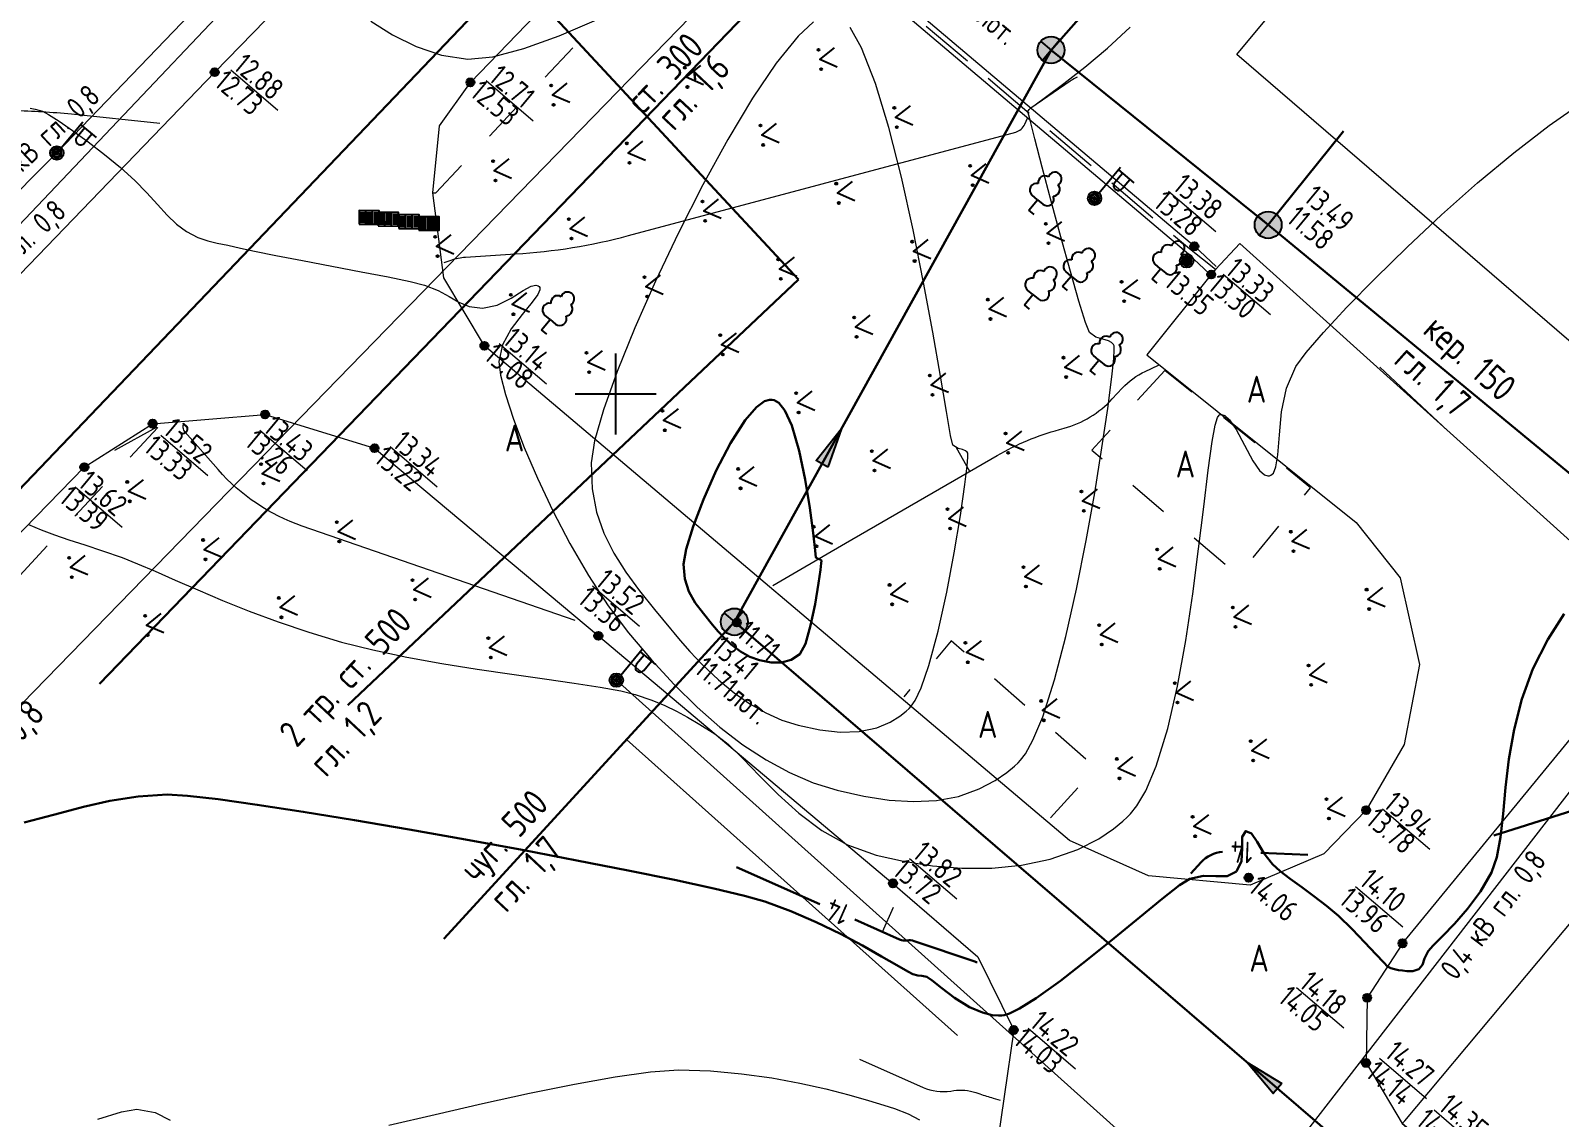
# Model space of a CAD drawing. Header units: metres. Extents: x -149473 to 83396, y -14167 to 104709.
# Drawn here: x -4741.9 to -4713.57, y 42780.32 to 42800.46 of the extents above; entities that cross this region are included whole.
import ezdxf
from ezdxf.enums import TextEntityAlignment as Align

# ---------------------------------------------------------------- set-up
doc = ezdxf.new("R2010")
doc.units = ezdxf.units.M
doc.linetypes.add('g5_01_5x1_5', pattern=[1.5, 0.75, -0.75])
doc.linetypes.add('g5_02x1', pattern=[1.5, 1, -0.5])
for name, color, linetype, transparency in [('02_Сетка', 7, 'Continuous', 0.6), ('03_Здания и строения', 7, 'Continuous', 0.6), ('06_Инженерно-технические сооружения', 7, 'Continuous', 0.6), ('07_Объекты электропередачи', 7, 'Continuous', 0.6), ('10_Границы покрытий и угодий', 7, 'Continuous', 0.6), ('11_Гидрография', 7, 'Continuous', 0.6), ('13_Растительность', 7, 'Continuous', 0.6), ('19_Горизонтали', 7, 'Continuous', 0.6), ('30_Канализация', 7, 'Continuous', 0.6), ('31_Водопровод', 7, 'Continuous', 0.6), ('32_Теплосеть', 7, 'Continuous', 0.6), ('35_Телефон', 7, 'Continuous', 0.6), ('37_Кабель низкого напряжения', 7, 'Continuous', 0.6), ('38_Кабели высокого напряжения', 7, 'Continuous', 0.6), ('44_Крышки колодцев', 7, 'Continuous', 0.6), ('61_Отметки высоты поверхности', 7, 'Continuous', 0.6)]:
    doc.layers.add(name, color=color, linetype=linetype, transparency=transparency)
doc.layers.add('Viewport2ForCustomObjects_0', color=7, linetype='Continuous')
doc.layers.add('Сети_Горизонтали.Вспомогательные', color=1, linetype='Continuous', lineweight=9)
doc.layers.add('Сети_Горизонтали.Основные', color=1, linetype='Continuous', lineweight=30)
doc.styles.add('LIKE11', font='GOST_0.TTF')
doc.styles.add('LIKE17', font='GOST_0.TTF')
doc.styles.add('LIKE32', font='GOST_0.TTF')
doc.styles.add('Line_GUGK', font='GOST_0.TTF')
doc.styles.add('pragmai.shx', font='GOST_0.TTF')
doc.linetypes.add('g5_119_1', pattern='A,4,-1,[31,GUGK_2005.shx,S=0.1,R=0,X=0,Y=0],0.35,[31,GUGK_2005.shx,S=0.08,R=0,X=0,Y=0],3.3,[31,GUGK_2005.shx,S=0.08,R=180,X=0,Y=0],0.35,[31,GUGK_2005.shx,S=0.1,R=180,X=0,Y=0],-1', length=10)
doc.linetypes.add('g5_119_3', pattern='A,4,-1,[31,GUGK_2005.shx,S=0.1,R=0,X=0,Y=0],4,[31,GUGK_2005.shx,S=0.1,R=180,X=0,Y=0],-1', length=10)
doc.linetypes.add('g5_122_k', pattern='A,1,-1,1.5,-0.4,["К",Line_GUGK,S=1,R=0,X=0,Y=-0.5],-1.5,1.5,-1,4,-1,4,-1,3', length=20.9)
doc.linetypes.add('g5_122_kl', pattern='A,1,-1,1.5,-0.4,["Кл",Line_GUGK,S=1,R=0,X=0,Y=-0.5],-2.4,1.5,-1,4,-1,4,-1,3', length=21.8)
doc.linetypes.add('g5_122_t', pattern='A,1,-1,1.5,-0.4,["Т",Line_GUGK,S=1,R=0,X=0,Y=-0.5],-1.5,1.5,-1,4,-1,4,-1,3', length=20.9)
doc.linetypes.add('g5_122_v', pattern='A,1,-1,1.5,-0.4,["В",Line_GUGK,S=1,R=0,X=0,Y=-0.5],-1.5,1.5,-1,4,-1,4,-1,3', length=20.9)
doc.linetypes.add('g5_133_t', pattern='A,2,[27,GUGK_2005.shx,S=0.4,R=0,X=0,Y=0],2,-1,2,[27,GUGK_2005.shx,S=0.4,R=0,X=0,Y=0],2,-1,2,[27,GUGK_2005.shx,S=0.4,R=0,X=0,Y=0],2,-0.1,["V",Line_GUGK,S=1,R=0,X=0,Y=-0.5],-1', length=15.1)
doc.linetypes.add('g5_386_1', pattern='A,0,-0.75,[39,GUGK_2005.shx,S=0.5,R=0,X=0.55,Y=0],-0.75', length=1.5)

# ---------------------------------------------------------------- blocks, each defined once
blk = doc.blocks.new('g5_416')
at = {"color": 0}
blk.add_lwpolyline([(0.362, 0.6), (0, 0), (-0.362, 0.6)], dxfattribs=at)
for centre in [(-0.362, 0), (0.362, 0)]:
    blk.add_circle(centre, 0.0375, dxfattribs=at)
blk = doc.blocks.new('g5_330')
blk.add_hatch(color=0).paths.add_polyline_path([(0.15, 0, 1), (-0.15, 0, 1)])
at = {"color": 0}
blk.add_circle((0, 0), 0.15, dxfattribs=at)
blk = doc.blocks.new('g5_117kb')
h = blk.add_hatch(color=255)
h.paths.add_polyline_path([(0.037, 0.037), (0.461, 0.037, 0.367426), (0.037, 0.461)])
h.paths.add_polyline_path([(-0.038, 0.461, 0.367426), (-0.461, 0.037), (-0.038, 0.037)])
h.paths.add_polyline_path([(-0.038, -0.038), (-0.461, -0.038, 0.367426), (-0.038, -0.461)])
h.paths.add_polyline_path([(0.037, -0.461, 0.367426), (0.461, -0.038), (0.037, -0.038)])
at = {"color": 0}
for points in [[(-0.5, 0), (0.5, 0)], [(0, 0.5), (0, -0.5)]]:
    blk.add_lwpolyline(points, dxfattribs=at)
blk.add_circle((0, 0), 0.5, dxfattribs=at)
blk = doc.blocks.new('g5_128a')
h = blk.add_hatch(color=255)
h.paths.add_polyline_path([(-0.1625, 0.2125), (-0.3375, 0.2125), (-0.3375, -0.2125), (-0.1625, -0.2125)])
h.paths.add_polyline_path([(0.0875, 0.2125), (-0.0875, 0.2125), (-0.0875, -0.2125), (0.0875, -0.2125)])
h.paths.add_polyline_path([(0.3375, 0.2125), (0.1625, 0.2125), (0.1625, -0.2125), (0.3375, -0.2125)])
at = {"color": 0}
blk.add_lwpolyline([(-0.375, -0.25), (0.375, -0.25), (0.375, 0.25), (-0.375, 0.25)], close=True, dxfattribs=at)
for points in [[(-0.125, -0.25), (-0.125, 0.25)], [(0.125, -0.25), (0.125, 0.25)]]:
    blk.add_lwpolyline(points, dxfattribs=at)
blk = doc.blocks.new('g5_110_1c')
h = blk.add_hatch(color=255)
edge = h.paths.add_edge_path()
edge.add_arc((0, 0), 0.212, 0, 360)
edge = h.paths.add_edge_path(flags=16)
edge.add_arc((0, 0), 0.0975, 0, 360)
h = blk.add_hatch(color=0)
edge = h.paths.add_edge_path()
edge.add_arc((0, 0), 0.06, 0, 360)
at = {"color": 0}
for p, q in [((0, 0.25), (0, 1.5)), ((0, 1.375), (0.75, 1.375))]:
    blk.add_line(p, q, dxfattribs=at)
blk.add_lwpolyline([(0.2, 1.375), (0.2, 0.932, 1.040016), (0.55, 0.932), (0.55, 1.375)], format="xyb", dxfattribs=at)
for radius in [0.25, 0.06]:
    blk.add_circle((0, 0), radius, dxfattribs=at)
blk = doc.blocks.new('g5_122_3')
blk.add_hatch(color=0).paths.add_polyline_path([(0, -0.25), (0, 0.25), (1.5, 0)])
at = {"color": 0}
blk.add_lwpolyline([(0, -0.25), (0, 0.25), (1.5, 0), (0, -0.25)], dxfattribs=at)
blk = doc.blocks.new('g5_367_1')
at = {"color": 0}
for points in [[(0, 0.497), (-0.257, 0.497)], [(0, 0.497), (0.257, 0.497)], [(0, 0), (0, 0.497)], [(0.25, 0), (0, 0)]]:
    blk.add_lwpolyline(points, dxfattribs=at)
for centre, start, end in [((0, 1.5), 90, 202.242), ((0, 1.5), 337.758, 90), ((-0.197, 1.158), 97.9406, 227.8197), ((0.197, 1.158), 312.1803, 82.0594), ((-0.257, 0.747), 115.6346, 270), ((0.257, 0.747), 270, 64.3654)]:
    blk.add_arc(centre, 0.25, start, end, dxfattribs=at)
blk = doc.blocks.new('g5_106_1a')
h = blk.add_hatch(color=255)
edge = h.paths.add_edge_path()
edge.add_arc((0, 0), 0.212, 0, 360)
at = {"color": 0}
blk.add_circle((0, 0), 0.25, dxfattribs=at)
blk = doc.blocks.new('g_scratch')
at = {"color": 0, "linetype": 'ByBlock', "lineweight": 15}
blk.add_line((0, 0), (1, 0), dxfattribs=at)
blk = doc.blocks.new('g5_012')
at = {"color": 92}
for points in [[(0, -1.5), (0, 1.5)], [(-1.5, 0), (1.5, 0)]]:
    blk.add_lwpolyline(points, dxfattribs=at)
blk = doc.blocks.new('CustomObjectsInViewport2_0')
at = {"layer": 'Сети_Горизонтали.Вспомогательные', "color": 42, "flags": 128}
for points, elevation in [([(2632.947, 1970.071), (2633.752, 1969.57), (2634.629, 1969.138), (2635.565, 1968.822), (2636.545, 1968.669), (2637.476, 1968.754), (2638.626, 1969.06), (2639.929, 1969.535), (2641.317, 1970.127)], 12.5), ([(2620.332, 1966.848), (2620.518, 1966.82), (2620.781, 1966.736), (2621.013, 1966.615), (2621.4, 1966.368), (2621.901, 1966.023), (2622.474, 1965.604), (2623.08, 1965.141), (2623.677, 1964.657), (2624.206, 1964.178), (2624.653, 1963.715), (2625.043, 1963.282), (2625.402, 1962.891), (2625.754, 1962.554), (2626.125, 1962.286), (2626.546, 1962.066), (2626.907, 1961.934), (2627.258, 1961.85), (2627.648, 1961.773), (2628.127, 1961.665), (2628.639, 1961.552), (2629.435, 1961.395), (2630.423, 1961.207), (2631.508, 1961.003), (2632.596, 1960.795), (2633.594, 1960.599), (2634.409, 1960.428), (2634.945, 1960.296), (2635.453, 1960.097), (2635.852, 1959.874), (2636.211, 1959.665), (2636.599, 1959.51), (2637.086, 1959.447), (2637.636, 1959.557), (2638.149, 1959.815), (2638.598, 1960.097), (2638.892, 1960.258), (2639.065, 1960.3), (2639.154, 1960.275), (2639.19, 1960.244), (2639.211, 1960.21), (2639.215, 1960.124), (2639.143, 1959.954), (2638.931, 1959.662), (2638.556, 1959.205), (2638.156, 1958.671), (2637.834, 1958.083), (2637.693, 1957.465), (2637.752, 1956.964), (2637.937, 1956.239), (2638.236, 1955.331), (2638.637, 1954.284), (2639.129, 1953.138), (2639.697, 1951.936), (2640.331, 1950.72), (2641.017, 1949.532), (2641.745, 1948.415), (2642.5, 1947.409), (2643.348, 1946.41), (2644.195, 1945.494), (2645.041, 1944.663), (2645.888, 1943.92), (2646.74, 1943.266), (2647.599, 1942.703), (2648.465, 1942.233), (2649.343, 1941.859), (2650.233, 1941.583), (2651.219, 1941.361), (2652.159, 1941.216), (2653.056, 1941.158), (2653.91, 1941.199), (2654.724, 1941.352), (2655.499, 1941.628), (2656.092, 1941.945), (2656.522, 1942.243), (2656.801, 1942.472), (2656.939, 1942.596), (2657.03, 1942.69), (2657.213, 1942.934), (2657.486, 1943.43), (2657.847, 1944.304), (2658.286, 1945.677), (2658.705, 1947.279), (2659.098, 1949.026), (2659.457, 1950.83), (2659.774, 1952.606), (2660.044, 1954.268), (2660.257, 1955.729), (2660.408, 1956.903), (2660.479, 1957.578), (2660.5, 1957.901), (2660.498, 1958.018), (2660.492, 1958.046), (2660.467, 1958.092), (2660.403, 1958.166), (2660.28, 1958.238), (2660.081, 1958.295), (2659.816, 1958.372), (2659.584, 1958.542), (2659.436, 1958.909), (2659.189, 1959.705), (2658.874, 1960.805), (2658.522, 1962.083), (2658.165, 1963.412), (2657.833, 1964.667), (2657.558, 1965.723), (2657.371, 1966.453), (2657.303, 1966.731), (2657.347, 1966.799), (2657.406, 1966.863), (2657.572, 1966.982), (2658.004, 1967.293), (2658.637, 1967.767), (2659.405, 1968.373), (2660.245, 1969.081), (2661.091, 1969.859)], 13), ([(2620.266, 1951.431), (2620.731, 1951.225), (2621.227, 1951.04), (2621.766, 1950.861), (2622.358, 1950.671), (2623.012, 1950.456), (2623.74, 1950.198), (2624.301, 1949.975), (2624.957, 1949.694), (2625.704, 1949.365), (2626.538, 1949.001), (2627.455, 1948.614), (2628.45, 1948.216), (2629.519, 1947.818), (2630.657, 1947.433), (2631.86, 1947.072), (2633.028, 1946.779), (2634.283, 1946.516), (2635.586, 1946.281), (2636.898, 1946.07), (2638.179, 1945.879), (2639.39, 1945.707), (2640.492, 1945.548), (2641.445, 1945.4), (2642.211, 1945.26), (2642.75, 1945.124), (2643.359, 1944.913), (2643.851, 1944.717), (2644.277, 1944.516), (2644.691, 1944.288), (2645.149, 1944.014), (2645.702, 1943.674), (2646.193, 1943.293), (2646.741, 1942.755), (2647.354, 1942.114), (2648.04, 1941.42), (2648.807, 1940.728), (2649.664, 1940.087), (2650.617, 1939.552), (2651.674, 1939.175), (2652.693, 1938.949), (2653.76, 1938.784), (2654.855, 1938.694), (2655.96, 1938.695), (2657.057, 1938.801), (2658.126, 1939.027), (2659.149, 1939.389), (2659.922, 1939.786), (2660.468, 1940.152), (2660.815, 1940.43), (2660.982, 1940.58), (2661.104, 1940.703), (2661.339, 1940.999), (2661.665, 1941.553), (2662.057, 1942.474), (2662.482, 1943.862), (2662.843, 1945.44), (2663.149, 1947.129), (2663.407, 1948.852), (2663.625, 1950.529), (2663.813, 1952.083), (2663.977, 1953.436), (2664.127, 1954.508), (2664.241, 1955.112), (2664.327, 1955.391), (2664.384, 1955.484), (2664.414, 1955.501), (2664.473, 1955.506), (2664.593, 1955.467), (2664.775, 1955.304), (2665.02, 1954.943), (2665.33, 1954.366), (2665.64, 1953.788), (2665.887, 1953.426), (2666.069, 1953.263), (2666.19, 1953.224), (2666.249, 1953.228), (2666.305, 1953.249), (2666.397, 1953.334), (2666.491, 1953.558), (2666.563, 1954.006), (2666.617, 1954.745), (2666.698, 1955.597), (2666.878, 1956.474), (2667.23, 1957.287), (2667.608, 1957.797), (2668.252, 1958.544), (2669.119, 1959.477), (2670.167, 1960.547), (2671.352, 1961.705), (2672.631, 1962.9), (2673.963, 1964.082), (2675.304, 1965.203), (2676.611, 1966.212), (2677.842, 1967.059)], 13.5), ([(2649.36, 1970.057), (2648.785, 1969.521), (2647.977, 1968.522), (2647.1, 1967.223), (2646.184, 1965.695), (2645.259, 1964.009), (2644.356, 1962.235), (2643.506, 1960.445), (2642.739, 1958.708), (2642.086, 1957.096), (2641.577, 1955.679), (2641.243, 1954.528), (2641.115, 1953.713), (2641.157, 1952.754), (2641.32, 1951.89), (2641.591, 1951.1), (2641.955, 1950.364), (2642.399, 1949.662), (2642.906, 1948.974), (2643.464, 1948.279), (2644.058, 1947.557), (2644.058, 1947.557), (2644.179, 1947.41), (2644.419, 1947.126), (2644.777, 1946.721), (2645.248, 1946.224), (2645.832, 1945.669), (2646.413, 1945.189), (2646.996, 1944.781), (2647.584, 1944.446), (2648.181, 1944.183), (2648.791, 1943.991), (2649.589, 1943.82), (2650.339, 1943.736), (2651.042, 1943.756), (2651.701, 1943.897), (2652.198, 1944.109), (2652.554, 1944.331), (2652.783, 1944.511), (2652.896, 1944.611), (2652.971, 1944.691), (2653.12, 1944.91), (2653.342, 1945.372), (2653.632, 1946.199), (2653.977, 1947.478), (2654.293, 1948.914), (2654.57, 1950.381), (2654.796, 1951.756), (2654.962, 1952.912), (2655.045, 1953.595), (2655.073, 1953.925), (2655.075, 1954.043), (2655.071, 1954.068), (2655.05, 1954.105), (2654.993, 1954.159), (2654.882, 1954.205), (2654.71, 1954.248), (2654.515, 1954.372), (2654.435, 1954.724), (2654.28, 1955.608), (2654.057, 1956.918), (2653.772, 1958.548), (2653.432, 1960.391), (2653.044, 1962.341), (2652.613, 1964.291), (2652.148, 1966.137), (2651.654, 1967.77), (2651.138, 1969.086), (2650.714, 1969.838)], 12.5), ([(2622.832, 1929.387), (2623.712, 1929.668), (2624.278, 1929.763), (2624.966, 1929.643), (2625.516, 1929.362)], 14.5), ([(2633.614, 1929.169), (2635.335, 1929.566), (2637.096, 1929.968), (2638.836, 1930.351), (2640.494, 1930.691), (2642.007, 1930.965), (2643.316, 1931.148), (2644.357, 1931.218), (2645.537, 1931.183), (2646.693, 1931.078), (2647.806, 1930.921), (2648.853, 1930.727), (2649.814, 1930.512), (2650.666, 1930.295), (2651.389, 1930.09), (2651.962, 1929.915), (2652.362, 1929.785), (2652.864, 1929.587), (2653.283, 1929.37)], 14.5)]:
    blk.add_lwpolyline(points, dxfattribs=dict(at, elevation=elevation))
at = {"layer": 'Сети_Горизонтали.Основные', "color": 40, "elevation": 14, "flags": 128}
blk.add_lwpolyline([(2620.113, 1940.388), (2620.68, 1940.529), (2621.423, 1940.737), (2622.304, 1940.97), (2623.286, 1941.188), (2624.333, 1941.351), (2625.407, 1941.418), (2626.158, 1941.374), (2627.291, 1941.246), (2628.742, 1941.045), (2630.45, 1940.783), (2632.348, 1940.473), (2634.375, 1940.126), (2636.466, 1939.754), (2638.557, 1939.369), (2640.586, 1938.983), (2642.488, 1938.608), (2644.2, 1938.256), (2645.657, 1937.938), (2646.797, 1937.667), (2647.556, 1937.455), (2648.515, 1937.102), (2649.458, 1936.691), (2650.354, 1936.254), (2651.172, 1935.822), (2651.88, 1935.425), (2652.448, 1935.096), (2652.845, 1934.864), (2653.039, 1934.762), (2653.222, 1934.721), (2653.374, 1934.708), (2653.557, 1934.667), (2653.757, 1934.528), (2654.112, 1934.242), (2654.584, 1933.888), (2655.137, 1933.549), (2655.611, 1933.341), (2655.972, 1933.25), (2656.211, 1933.23), (2656.33, 1933.233), (2656.414, 1933.246), (2656.615, 1933.31), (2656.99, 1933.494), (2657.604, 1933.877), (2658.505, 1934.524), (2659.492, 1935.291), (2660.495, 1936.102), (2661.446, 1936.883), (2662.276, 1937.56), (2662.918, 1938.058), (2663.301, 1938.304), (2663.806, 1938.411), (2664.268, 1938.397), (2664.679, 1938.402), (2665.025, 1938.565), (2665.211, 1938.952), (2665.237, 1939.433), (2665.244, 1939.856), (2665.371, 1940.068), (2665.587, 1939.975), (2665.797, 1939.666), (2666.04, 1939.252), (2666.358, 1938.845), (2666.651, 1938.587), (2667.021, 1938.301), (2667.444, 1937.99), (2667.898, 1937.655), (2668.359, 1937.298), (2668.804, 1936.921), (2669.314, 1936.435), (2669.79, 1935.944), (2670.191, 1935.51), (2670.482, 1935.192), (2670.622, 1935.05), (2670.749, 1934.988), (2670.887, 1934.949), (2671.028, 1934.916), (2671.178, 1934.9), (2671.342, 1934.881), (2671.563, 1934.875), (2671.78, 1934.945), (2671.916, 1935.115), (2671.999, 1935.349), (2672.128, 1935.621), (2672.316, 1935.833), (2672.66, 1936.177), (2673.104, 1936.636), (2673.593, 1937.192), (2674.071, 1937.829), (2674.482, 1938.529), (2674.678, 1939.103), (2674.809, 1939.837), (2674.905, 1940.705), (2675.001, 1941.678), (2675.126, 1942.729), (2675.314, 1943.831), (2675.596, 1944.957), (2676.004, 1946.078), (2676.57, 1947.169), (2677.172, 1948.111)], dxfattribs=at)
at = {"layer": 'Сети_Горизонтали.Основные', "color": 40, "elevation": 12, "flags": 128}
blk.add_lwpolyline([(2645.616, 1947.706), (2645.686, 1947.62), (2645.827, 1947.458), (2646.034, 1947.235), (2646.308, 1946.977), (2646.649, 1946.717), (2646.994, 1946.524), (2647.349, 1946.4), (2647.781, 1946.317), (2648.174, 1946.314), (2648.53, 1946.41), (2648.853, 1946.627), (2649.056, 1947.011), (2649.247, 1947.682), (2649.414, 1948.481), (2649.544, 1949.254), (2649.615, 1949.747), (2649.644, 1949.991), (2649.65, 1950.076), (2649.649, 1950.091), (2649.639, 1950.105), (2649.603, 1950.128), (2649.529, 1950.155), (2649.446, 1950.202), (2649.412, 1950.463), (2649.337, 1951.119), (2649.218, 1952.041), (2649.05, 1953.097), (2648.83, 1954.157), (2648.554, 1955.089), (2648.29, 1955.656), (2648.065, 1955.932), (2647.902, 1956.03), (2647.817, 1956.05), (2647.728, 1956.05), (2647.542, 1955.993), (2647.243, 1955.779), (2646.819, 1955.292), (2646.277, 1954.441), (2645.752, 1953.425), (2645.28, 1952.356), (2644.897, 1951.347), (2644.638, 1950.511), (2644.538, 1949.96), (2644.584, 1949.416), (2644.736, 1948.948), (2644.973, 1948.528), (2645.274, 1948.124), (2645.616, 1947.706)], close=True, dxfattribs=at)

msp = doc.modelspace()

# ---------------------------------------------------------------- linework, layer by layer
at = {"layer": '03_Здания и строения', "color": 7, "linetype": 'Continuous', "lineweight": 20, "flags": 128}
for points in [[(-4706.624, 42788.876), (-4719.552, 42800.014), (-4715.998, 42804.288), (-4702.94, 42793.268), (-4704.788, 42791.017)], [(-4716.485, 42780.209), (-4716.44, 42780.257), (-4711.009, 42786.744), (-4708.878, 42784.996), (-4708.007, 42786.013), (-4705.507, 42783.886), (-4711.987, 42776.401), (-4712.009, 42776.376), (-4716.485, 42780.209)]]:
    msp.add_lwpolyline(points, dxfattribs=at)
at = {"layer": '06_Инженерно-технические сооружения', "color": 7, "linetype": 'Continuous', "lineweight": 20, "flags": 128}
msp.add_lwpolyline([(-4720.025, 42795.936), (-4720.055, 42795.951), (-4720.447, 42796.312), (-4726.88, 42801.762), (-4726.838, 42801.832), (-4726.778, 42801.909), (-4720.337, 42796.46), (-4719.932, 42796.085)], dxfattribs=at)
at = {"layer": '10_Границы покрытий и угодий', "color": 7, "linetype": 'Continuous', "lineweight": 20, "flags": 128}
for points in [[(-4719.947, 42796.029), (-4720.025, 42795.936), (-4721.216, 42794.447), (-4717.337, 42791.34), (-4716.526, 42790.317), (-4716.169, 42788.711), (-4716.449, 42787.232), (-4717.155, 42786.013), (-4717.941, 42785.203), (-4719.303, 42784.626), (-4721.187, 42784.795), (-4722.652, 42785.451), (-4733.491, 42794.617), (-4734.24, 42795.876), (-4734.446, 42797.452), (-4734.324, 42798.693), (-4733.749, 42799.496), (-4728.069, 42805.383), (-4722.869, 42810.701), (-4717.68, 42815.996)], [(-4735.218, 42809.506), (-4734.196, 42808.39), (-4733.57, 42806.909), (-4733.717, 42805.124), (-4734.268, 42804.018), (-4738.488, 42799.684), (-4743.078, 42794.927), (-4746.829, 42791.05)], [(-4716.481, 42783.546), (-4711.638, 42789.441), (-4719.493, 42796.511), (-4719.947, 42796.029)], [(-4744.256, 42788.933), (-4740.903, 42792.368), (-4739.637, 42793.173), (-4737.553, 42793.344), (-4735.526, 42792.719), (-4731.379, 42789.243), (-4725.921, 42784.657), (-4724.347, 42783.299), (-4723.685, 42781.941), (-4724.04, 42779.475), (-4724.529, 42778.315)], [(-4716.481, 42783.546), (-4717.136, 42782.538), (-4717.157, 42781.33), (-4716.485, 42780.209), (-4712.009, 42776.376), (-4710.005, 42775.436), (-4707.937, 42776.451), (-4705.109, 42779.866)]]:
    msp.add_lwpolyline(points, dxfattribs=at)
at = {"layer": '10_Границы покрытий и угодий', "color": 7, "linetype": 'g5_01_5x1_5', "lineweight": 20, "flags": 128}
for points in [[(-4734.446, 42797.452), (-4734.392, 42797.453), (-4727.43, 42804.798), (-4722.389, 42810.15), (-4718.217, 42814.198)], [(-4720.882, 42794.161), (-4722.235, 42792.682), (-4719.523, 42790.364), (-4718.184, 42791.987), (-4720.882, 42794.161)], [(-4739.542, 42793.104), (-4743.506, 42788.856)], [(-4723.001, 42785.874), (-4722.158, 42786.793), (-4724.84, 42789.148), (-4725.721, 42788.112)]]:
    msp.add_lwpolyline(points, dxfattribs=at)
at = {"layer": '11_Гидрография', "color": 92, "linetype": 'g5_02x1', "lineweight": 20, "flags": 128}
msp.add_lwpolyline([(-4719.947, 42796.029), (-4720.429, 42796.41), (-4726.838, 42801.832)], dxfattribs=at)
at = {"layer": '13_Растительность', "color": 92, "linetype": 'g5_386_1', "lineweight": 20, "flags": 128}
msp.add_lwpolyline([(-4730.858, 42787.321), (-4724.727, 42781.838)], dxfattribs=at)
at = {"layer": '19_Горизонтали', "color": 32, "linetype": 'Continuous', "lineweight": 20, "flags": 128}
for points, elevation in [([(-4723.368, 42799.024), (-4722.641, 42799.524, -0.038824), (-4722.549, 42799.577), (-4722.5, 42799.601)], 6.5), ([(-4739.505, 42798.736), (-4741.142, 42798.905, 0.021165), (-4742.222, 42798.97), (-4742.763, 42798.98)], 6.5), ([(-4734.234, 42796.16), (-4734.106, 42796.205, -0.069867), (-4733.842, 42796.259), (-4732.914, 42796.317, 0.049825), (-4730.82, 42796.658), (-4723.647, 42798.576, 0.227046), (-4723.477, 42798.722), (-4723.426, 42798.836)], 6.5), ([(-4728.15, 42790.177), (-4727.7, 42790.437, 0), (-4726.801, 42790.957), (-4723.993, 42792.581, -0.063622), (-4722.838, 42793.065), (-4722.752, 42793.089, 0.138652), (-4721.86, 42793.631), (-4721.674, 42793.831, -0.096182), (-4721.246, 42794.142), (-4721.001, 42794.257)], 6.75), ([(-4731.812, 42789.529), (-4736.867, 42791.276, -0.129949), (-4738.426, 42792.322), (-4739.036, 42793.015, -0.166708), (-4739.07, 42793.099), (-4739.073, 42793.147)], 6.75), ([(-4726.54, 42781.398), (-4725.36, 42780.876, 0.143309), (-4724.851, 42780.809), (-4724.795, 42780.817, -0.120625), (-4724.387, 42780.782), (-4724.311, 42780.756, 0.012356), (-4724.062, 42780.678), (-4723.937, 42780.643)], 7.25)]:
    msp.add_lwpolyline(points, format="xyb", dxfattribs=dict(at, elevation=elevation))
at = {"layer": '19_Горизонтали', "color": 32, "linetype": 'Continuous', "lineweight": 20, "elevation": 6.75, "flags": 128}
for points in [[(-4715.632, 42793.036), (-4716.903, 42794.223)], [(-4740.34, 42792.684), (-4739.553, 42793.112)]]:
    msp.add_lwpolyline(points, dxfattribs=at)
at = {"layer": '19_Горизонтали', "color": 32, "linetype": 'Continuous', "lineweight": 30, "elevation": 7, "flags": 128}
for points in [[(-4713.092, 42786.082), (-4714.786, 42785.544)], [(-4718.236, 42785.186), (-4719.105, 42785.221)], [(-4728.823, 42784.956), (-4727.279, 42784.273)]]:
    msp.add_lwpolyline(points, dxfattribs=at)
for points in [[(-4719.818, 42785.244, 0.187971), (-4720.211, 42785.047), (-4720.401, 42784.837)], [(-4726.627, 42783.985), (-4725.798, 42783.618, 0.143316), (-4725.664, 42783.6), (-4725.664, 42783.6, -0.120632), (-4725.528, 42783.588), (-4724.405, 42783.207, 0.012356), (-4724.378, 42783.199), (-4724.364, 42783.195)]]:
    msp.add_lwpolyline(points, format="xyb", dxfattribs=at)
at = {"layer": '30_Канализация', "color": 42, "linetype": 'g5_122_kl', "lineweight": 30, "flags": 128}
msp.add_lwpolyline([(-4745.349, 42788.572), (-4728.725, 42805.954)], dxfattribs=at)
at = {"layer": '30_Канализация', "color": 12, "linetype": 'g5_122_k', "lineweight": 30, "flags": 128}
for points in [[(-4728.859, 42789.502), (-4722.992, 42800.095), (-4721.131, 42802.204)], [(-4722.992, 42800.095), (-4718.97, 42796.856), (-4717.576, 42798.59)], [(-4718.97, 42796.856), (-4712.594, 42791.602), (-4711.166, 42793.286)], [(-4734.243, 42783.63), (-4728.859, 42789.502), (-4711.559, 42774.638)]]:
    msp.add_lwpolyline(points, dxfattribs=at)
at = {"layer": '31_Водопровод', "color": 94, "linetype": 'g5_122_v', "lineweight": 30, "flags": 128}
msp.add_lwpolyline([(-4740.619, 42788.355), (-4718.716, 42811.057)], dxfattribs=at)
at = {"layer": '32_Теплосеть', "color": 5, "linetype": 'g5_122_t', "lineweight": 30, "flags": 128}
for points in [[(-4737.895, 42806.841), (-4727.669, 42795.845)], [(-4736.02, 42787.956), (-4727.669, 42795.845)]]:
    msp.add_lwpolyline(points, dxfattribs=at)
at = {"layer": '35_Телефон', "color": 6, "linetype": 'g5_133_t', "lineweight": 20, "flags": 128}
msp.add_lwpolyline([(-4728.694, 42811.835), (-4724.048, 42806.498), (-4743.413, 42786.599)], dxfattribs=at)
at = {"layer": '37_Кабель низкого напряжения', "color": 1, "linetype": 'g5_119_3', "lineweight": 20, "flags": 128}
for points in [[(-4747.136, 42792.442), (-4741.413, 42798.189), (-4729.38, 42810.708), (-4719.455, 42820.523), (-4718.622, 42821.268)], [(-4719.68, 42778.225), (-4709.284, 42791.641)], [(-4724.212, 42773.158), (-4719.68, 42778.225), (-4731.046, 42788.421)]]:
    msp.add_lwpolyline(points, dxfattribs=at)
at = {"layer": '38_Кабели высокого напряжения', "color": 1, "linetype": 'g5_119_1', "lineweight": 20, "flags": 128}
msp.add_lwpolyline([(-4746.692, 42792.03), (-4731.725, 42807.804), (-4718.519, 42820.89)], dxfattribs=at)
at = {"layer": '61_Отметки высоты поверхности', "color": 7, "linetype": 'Continuous', "lineweight": 5, "flags": 128}
for points in [[(-4738.19, 42799.728), (-4737.315, 42798.98)], [(-4733.461, 42799.533), (-4732.587, 42798.785)], [(-4720.814, 42797.483), (-4719.94, 42796.736)], [(-4719.802, 42795.944), (-4718.927, 42795.196)], [(-4733.216, 42794.656), (-4732.341, 42793.909)], [(-4739.488, 42792.961), (-4738.614, 42792.214)], [(-4737.65, 42793.051), (-4736.775, 42792.304)], [(-4735.238, 42792.751), (-4734.364, 42792.003)], [(-4741.075, 42792.005), (-4740.2, 42791.257)], [(-4731.491, 42790.168), (-4730.616, 42789.421)], [(-4716.85, 42786.036), (-4715.975, 42785.288)], [(-4725.615, 42785.118), (-4724.74, 42784.37)], [(-4717.349, 42784.599), (-4716.475, 42783.851)], [(-4718.442, 42782.728), (-4717.567, 42781.981)], [(-4723.416, 42781.972), (-4722.541, 42781.224)], [(-4716.908, 42781.421), (-4716.034, 42780.674)], [(-4715.897, 42780.459), (-4715.022, 42779.711)]]:
    msp.add_lwpolyline(points, dxfattribs=at)

# ---------------------------------------------------------------- block references
at = {"layer": '02_Сетка', "color": 92, "linetype": 'Continuous', "lineweight": 15, "ltscale": 0.5, "xscale": 0.5, "yscale": 0.5, "zscale": 0.5}
msp.add_blockref('g5_012', (-4731.056, 42793.725), dxfattribs=at)
at = {"layer": '06_Инженерно-технические сооружения', "color": 7, "linetype": 'Continuous', "lineweight": 20}
for p, xscale, yscale, zscale, rotation in [((-4735.626, 42796.994, 6.367), 0.5, 0.5, 0.5, 359.8042499549933), ((-4735.273, 42796.961, 6.386), 0.4999999999999999, 0.4999999999999999, 0.4999999999999999, 359.80425), ((-4734.889, 42796.916, 6.386), 0.4999999999999999, 0.4999999999999999, 0.4999999999999999, 359.80425), ((-4734.517, 42796.882, 6.396), 0.4999999999999999, 0.4999999999999999, 0.4999999999999999, 359.80425)]:
    msp.add_blockref('g5_128a', p, dxfattribs=dict(at, xscale=xscale, yscale=yscale, zscale=zscale, rotation=rotation))
at = {"layer": '07_Объекты электропередачи', "color": 7, "linetype": 'Continuous', "lineweight": 20, "xscale": 0.5, "yscale": 0.5, "zscale": 0.5}
for name, p, rotation in [('g5_110_1c', (-4741.413, 42798.189), 320.2248951599636), ('g5_110_1c', (-4722.186, 42797.347, 6.586), 320.1837874390728), ('g5_106_1a', (-4720.481, 42796.19, 6.675), 320.1837874390728), ('g5_110_1c', (-4731.046, 42788.421, 6.756), 320.1837874390728)]:
    msp.add_blockref(name, p, dxfattribs=dict(at, rotation=rotation))
at = {"layer": '13_Растительность', "color": 92, "linetype": 'Continuous', "lineweight": 20, "ltscale": 0.5, "xscale": 0.4999999999999999, "yscale": 0.4999999999999999, "zscale": 0.4999999999999999, "rotation": 277.5631784342272}
for p in [(-4727.276, 42799.919), (-4729.754, 42799.59), (-4732.232, 42799.261), (-4725.872, 42798.845), (-4728.35, 42798.516), (-4730.828, 42798.187), (-4733.307, 42797.858), (-4724.468, 42797.77), (-4726.947, 42797.441), (-4729.425, 42797.112), (-4731.903, 42796.783), (-4723.065, 42796.695), (-4734.381, 42796.454), (-4725.543, 42796.366), (-4728.021, 42796.037), (-4730.499, 42795.708), (-4721.661, 42795.621), (-4732.978, 42795.379), (-4724.139, 42795.292), (-4726.618, 42794.963), (-4729.096, 42794.634), (-4731.574, 42794.305), (-4722.736, 42794.217), (-4725.214, 42793.888), (-4727.692, 42793.559), (-4730.17, 42793.23), (-4723.81, 42792.814), (-4726.289, 42792.485), (-4737.605, 42792.243), (-4728.767, 42792.155), (-4740.083, 42791.914), (-4722.407, 42791.739), (-4724.885, 42791.41), (-4736.202, 42791.168), (-4727.363, 42791.081), (-4738.68, 42790.839), (-4718.525, 42790.993), (-4741.158, 42790.51), (-4721.003, 42790.664), (-4723.481, 42790.335), (-4734.798, 42790.094), (-4725.959, 42790.006), (-4717.121, 42789.919), (-4737.276, 42789.765), (-4719.599, 42789.59), (-4739.754, 42789.436), (-4733.394, 42789.019), (-4722.078, 42789.261), (-4724.556, 42788.932), (-4718.196, 42788.515), (-4720.674, 42788.186), (-4723.152, 42787.857), (-4719.27, 42787.111), (-4721.749, 42786.782), (-4717.867, 42786.037), (-4720.345, 42785.708)]:
    msp.add_blockref('g5_416', p, dxfattribs=at)
at = {"layer": '13_Растительность', "color": 92, "linetype": 'Continuous', "lineweight": 20, "xscale": 0.5, "yscale": 0.5, "zscale": 0.5, "rotation": 320.2248951599636}
for p in [(-4723.402, 42797.131), (-4721.122, 42795.854), (-4722.781, 42795.718), (-4723.487, 42795.376), (-4732.43, 42794.911), (-4722.267, 42794.161, 6.753)]:
    msp.add_blockref('g5_367_1', p, dxfattribs=at)
at = {"layer": '19_Горизонтали', "color": 32, "linetype": 'Continuous', "lineweight": -3, "xscale": 0.5, "yscale": 0.5, "zscale": 0.5}
for p, rotation in [((-4724.496, 42792.29, 6.75), 120.0422275687532), ((-4726.114, 42783.758, 7), 66.14704897925853)]:
    msp.add_blockref('g_scratch', p, dxfattribs=dict(at, rotation=rotation))
at = {"layer": '30_Канализация', "color": 7, "linetype": 'Continuous', "lineweight": 20}
for p, xscale, yscale, zscale, rotation in [((-4727.237, 42792.43), 0.4999999999999999, 0.4999999999999999, 0.4999999999999999, 61.0233279318601), ((-4718.798, 42780.857), 0.5, 0.5, 0.5, 139.3318565774065)]:
    msp.add_blockref('g5_122_3', p, dxfattribs=dict(at, xscale=xscale, yscale=yscale, zscale=zscale, rotation=rotation))
at = {"layer": '44_Крышки колодцев', "color": 7, "linetype": 'Continuous', "lineweight": 20, "xscale": 0.5, "yscale": 0.5, "zscale": 0.5}
for p, rotation in [((-4722.992, 42800.095, 6.466), 320.1837874390728), ((-4718.97, 42796.856, 6.745), 320.2248951599636), ((-4728.859, 42789.502, 6.705), 320.1837874390728)]:
    msp.add_blockref('g5_117kb', p, dxfattribs=dict(at, rotation=rotation))
at = {"layer": '61_Отметки высоты поверхности', "color": 7, "linetype": 'Continuous', "lineweight": 20, "xscale": 0.5, "yscale": 0.5, "zscale": 0.5, "rotation": 320.1837874390728}
for p in [(-4738.488, 42799.684, 6.363), (-4733.749, 42799.496, 6.266), (-4720.337, 42796.46, 6.691), (-4720.025, 42795.936, 6.666), (-4733.491, 42794.617, 6.539), (-4739.637, 42793.173, 6.665), (-4737.553, 42793.344, 6.63), (-4735.526, 42792.719, 6.611), (-4740.903, 42792.368, 6.696), (-4728.813, 42789.488, 5.856), (-4731.379, 42789.243, 6.679), (-4717.155, 42786.013, 6.889), (-4725.921, 42784.657, 6.859), (-4719.332, 42784.762, 7.028), (-4716.481, 42783.546, 6.98), (-4717.136, 42782.538, 7.027), (-4723.685, 42781.941, 7.016), (-4717.157, 42781.33, 7.072)]:
    msp.add_blockref('g5_330', p, dxfattribs=at)
at = {"layer": 'Viewport2ForCustomObjects_0', "xscale": 0.5, "yscale": 0.5, "zscale": 0.5}
msp.add_blockref('CustomObjectsInViewport2_0', (-6052.071, 41815.592), dxfattribs=at)

# ---------------------------------------------------------------- texts
at = {"color": 7, "linetype": 'Continuous', "lineweight": 15, "ltscale": 0.5, "style": 'LIKE11'}
for s, rotation, p in [('11.58лот.', 320.1838, (-4725.106, 42801.229)), ('13.49', 320.2249, (-4718.335, 42797.316)), ('11.58', 320.2249, (-4718.655, 42796.932)), ('13.41', 320.1838, (-4729.307, 42788.964)), ('11.71лот.', 320.1838, (-4729.627, 42788.58))]:
    msp.add_text(s, height=0.4, rotation=rotation, dxfattribs=at).set_placement(p)
at = {"layer": '10_Границы покрытий и угодий', "color": 7, "linetype": 'Continuous', "lineweight": 15, "style": 'LIKE11'}
for p in [(-4719.366, 42793.562), (-4733.113, 42792.659), (-4720.684, 42792.176), (-4724.347, 42787.352), (-4719.318, 42783.021)]:
    msp.add_text('А', height=0.5, dxfattribs=at).set_placement(p)
at = {"layer": '19_Горизонтали', "color": 32, "linetype": 'Continuous', "lineweight": 15, "style": 'pragmai.shx'}
for rotation, p in [(177.7283, (-4719.461, 42785.235, 7)), (156.1468, (-4726.953, 42784.129, 7))]:
    msp.add_text('14', height=0.4, rotation=rotation, dxfattribs=at).set_placement(p, align=Align.MIDDLE_CENTER)
at = {"layer": '30_Канализация', "color": 12, "linetype": 'Continuous', "lineweight": 15, "style": 'LIKE32'}
for s, rotation, p in [('кер. 150', 318.2198, (-4716.13, 42794.866)), ('гл. 1,7', 318.2198, (-4716.668, 42794.31)), ('чуг. 500', 46.9063, (-4733.632, 42784.643)), ('гл. 1,7', 46.9063, (-4733.088, 42784.093))]:
    msp.add_text(s, height=0.5, rotation=rotation, dxfattribs=at).set_placement(p)
at = {"layer": '31_Водопровод', "color": 94, "linetype": 'Continuous', "lineweight": 15, "style": 'LIKE32'}
for s, p in [('ст. 300', (-4730.551, 42798.882)), ('гл. 1,6', (-4729.981, 42798.577))]:
    msp.add_text(s, height=0.5, rotation=46.9063, dxfattribs=at).set_placement(p)
at = {"layer": '32_Теплосеть', "color": 5, "linetype": 'Continuous', "lineweight": 15, "style": 'LIKE32'}
for s, p in [('2 тр. ст. 500', (-4736.969, 42787.153)), ('гл. 1,2', (-4736.425, 42786.603))]:
    msp.add_text(s, height=0.5, rotation=46.9063, dxfattribs=at).set_placement(p)
at = {"layer": '35_Телефон', "color": 6, "linetype": 'Continuous', "lineweight": 15, "style": 'LIKE32'}
msp.add_text('гл. 0,8', height=0.5, rotation=48.209, dxfattribs=at).set_placement((-4742.713, 42786.539))
at = {"layer": '37_Кабель низкого напряжения', "color": 1, "linetype": 'Continuous', "lineweight": 15, "style": 'LIKE32'}
for rotation, p in [(43.0519, (-4742.63, 42797.282)), (52.7486, (-4715.494, 42782.839))]:
    msp.add_text('0,4 кВ гл. 0,8', height=0.4, rotation=rotation, dxfattribs=at).set_placement(p)
at = {"layer": '38_Кабели высокого напряжения', "color": 1, "linetype": 'Continuous', "lineweight": 15, "style": 'LIKE32'}
msp.add_text('4 кВ гл. 0,8', height=0.4, rotation=43.0519, dxfattribs=at).set_placement((-4743.015, 42795.376))
at = {"layer": '61_Отметки высоты поверхности', "color": 7, "linetype": 'Continuous', "lineweight": 15, "ltscale": 0.5, "style": 'LIKE17'}
for s, p in [('12.88', (-4738.167, 42799.757)), ('12.71', (-4733.437, 42799.545)), ('12.73', (-4738.52, 42799.45)), ('12.53', (-4733.781, 42799.262)), ('13.38', (-4720.761, 42797.529)), ('13.28', (-4721.12, 42797.217)), ('13.33', (-4719.79, 42795.973)), ('13.35', (-4720.924, 42795.749)), ('13.30', (-4720.115, 42795.68)), ('13.14', (-4733.176, 42794.679)), ('13.08', (-4733.523, 42794.384)), ('13.52', (-4739.469, 42793.008)), ('13.43', (-4737.614, 42793.05)), ('13.26', (-4737.956, 42792.788)), ('13.34', (-4735.218, 42792.767)), ('13.33', (-4739.83, 42792.686)), ('13.22', (-4735.558, 42792.485)), ('13.62', (-4741.046, 42792.033)), ('13.39', (-4741.397, 42791.749)), ('13.52', (-4731.458, 42790.207)), ('13.36', (-4731.788, 42789.879)), ('11.71', (-4728.845, 42789.254)), ('13.94', (-4716.858, 42786.085)), ('13.78', (-4717.187, 42785.78)), ('13.82', (-4725.583, 42785.162)), ('13.72', (-4725.953, 42784.84)), ('14.06', (-4719.364, 42784.528)), ('14.10', (-4717.306, 42784.655)), ('13.96', (-4717.684, 42784.309)), ('14.18', (-4718.42, 42782.759)), ('14.05', (-4718.813, 42782.486)), ('14.22', (-4723.413, 42782.027)), ('14.03', (-4723.717, 42781.707)), ('14.27', (-4716.836, 42781.465)), ('14.14', (-4717.189, 42781.096)), ('14.35', (-4715.841, 42780.481)), ('14.22', (-4716.255, 42780.209))]:
    msp.add_text(s, height=0.4, rotation=320.1838, dxfattribs=at).set_placement(p)

doc.saveas('drawing.dxf')
